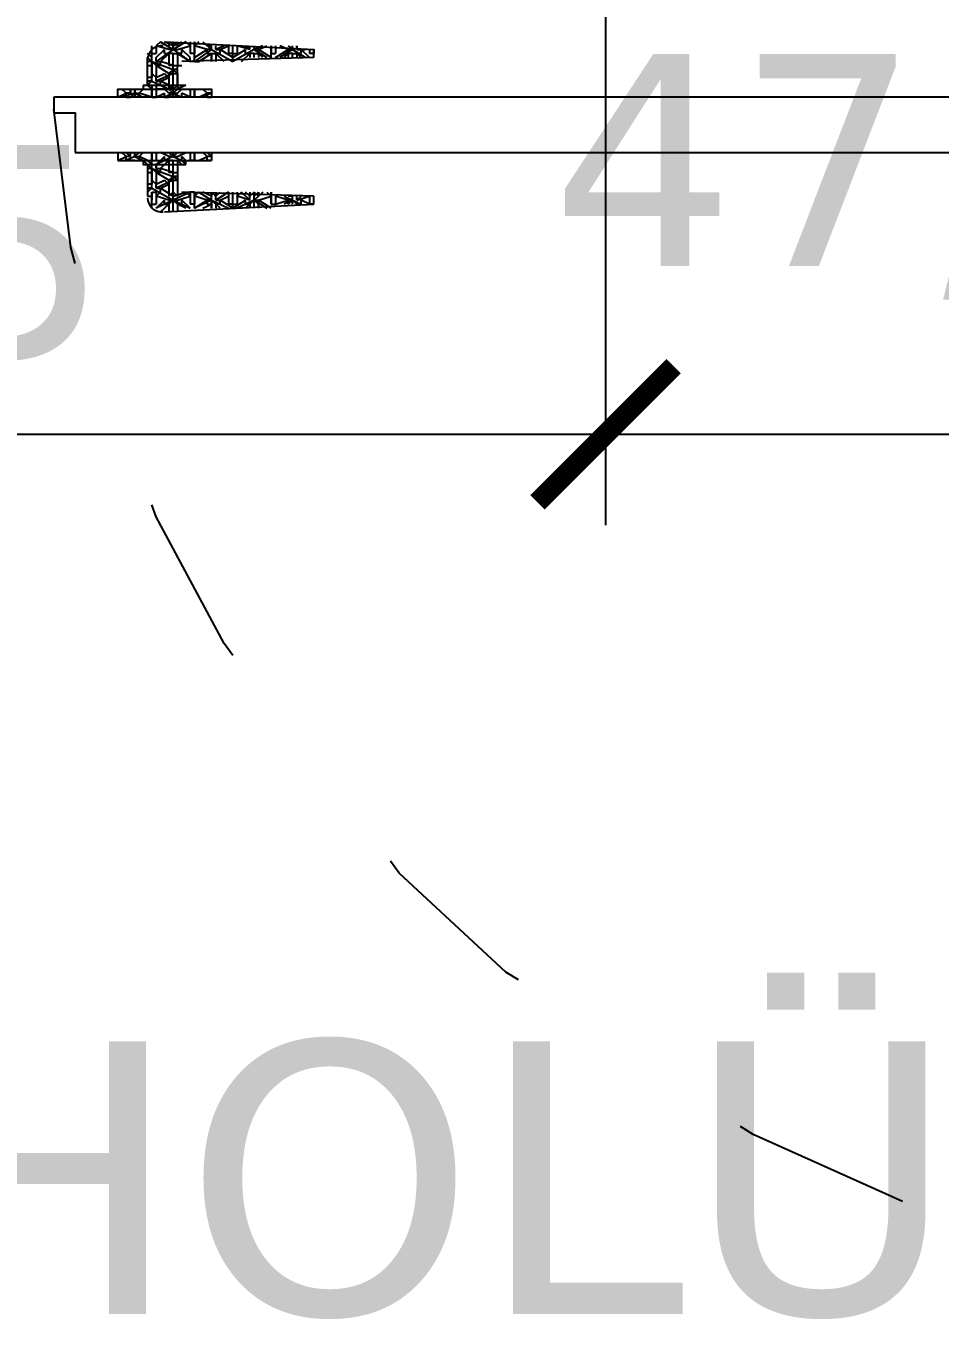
# Model space of a CAD drawing. Header units: centimetres. Extents: x -135 to 4099, y -1210 to 1044.
# Drawn here: x 2762.9 to 2823.4, y 467 to 552.5 of the extents above; entities that cross this region are included whole.
import ezdxf
from ezdxf.enums import TextEntityAlignment as Align

# ---------------------------------------------------------------- set-up
doc = ezdxf.new("R2010")
doc.units = ezdxf.units.CM
for name, color, linetype in [('IC_KAPILAR', 7, 'Continuous'), ('MONTAJ_OZEL_OLCU', 6, 'Continuous'), ('MONTAJ_STANDART', 7, 'Continuous'), ('MONTAJ_YAZI', 4, 'Continuous')]:
    doc.layers.add(name, color=color, linetype=linetype)
doc.styles.add('PORTMAN', font='DejaVuSans.ttf')
doc.dimstyles.new('PORTMAN', dxfattribs={"dimtxt": 14, "dimasz": 9, "dimexe": 6, "dimexo": 5, "dimgap": 4, "dimtad": 1, "dimtxsty": 'PORTMAN', "dimblk": 'ARCHTICK', "dimcen": 2.5, "dimazin": 3, "dimtfac": 0.5, "dimtmove": 2, "dimatfit": 3})

# ---------------------------------------------------------------- blocks, each defined once
blk = doc.blocks.new('_ARCHTICK')
at = {"color": 0, "linetype": 'BYBLOCK', "const_width": 0.15}
blk.add_lwpolyline([(-0.5, -0.5), (0.5, 0.5)], dxfattribs=at)
blk = doc.blocks.new('kaynak-dis-kapi')
at = {"color": 133, "linetype": 'Continuous', "lineweight": 25, "true_color": 0x6ec1dd}
for p, q in [((54378.488, 7078.503), (54378.488, 7162.803)), ((54374.541, 7161.393), (54374.541, 7079.913)), ((54373.977, 7158.574), (54374.259, 7158.01)), ((54373.977, 7158.574), (54373.977, 7152.371)), ((54374.541, 7158.574), (54373.977, 7158.574)), ((54374.259, 7158.01), (54374.541, 7158.292)), ((54378.488, 7158.574), (54378.77, 7158.01)), ((54378.77, 7158.01), (54379.052, 7158.292)), ((54373.977, 7158.01), (54373.977, 7158.01)), ((54373.977, 7158.01), (54374.259, 7158.01)), ((54373.977, 7157.446), (54373.977, 7157.728)), ((54373.977, 7157.728), (54373.977, 7157.728)), ((54373.977, 7157.446), (54373.977, 7157.446)), ((54374.259, 7157.446), (54373.977, 7156.882)), ((54373.977, 7157.446), (54373.977, 7157.446)), ((54373.977, 7157.446), (54373.977, 7157.446)), ((54374.541, 7158.01), (54374.259, 7157.728)), ((54374.259, 7157.728), (54374.259, 7158.01)), ((54374.259, 7157.728), (54374.541, 7157.728)), ((54374.259, 7157.446), (54374.541, 7157.446)), ((54374.259, 7157.446), (54374.259, 7157.164)), ((54374.259, 7157.446), (54374.541, 7157.446)), ((54378.488, 7158.01), (54378.488, 7157.728)), ((54378.488, 7158.01), (54378.77, 7158.01)), ((54378.77, 7157.446), (54378.488, 7157.728)), ((54378.488, 7157.728), (54378.488, 7157.728)), ((54378.77, 7157.446), (54378.488, 7156.882)), ((54378.77, 7157.446), (54378.488, 7157.446)), ((54378.488, 7157.164), (54378.488, 7157.446)), ((54378.488, 7157.446), (54378.488, 7157.446)), ((54378.77, 7157.728), (54378.77, 7158.01)), ((54379.052, 7157.728), (54378.77, 7157.728)), ((54378.77, 7157.728), (54379.052, 7157.728)), ((54378.77, 7157.446), (54378.77, 7157.164)), ((54378.77, 7157.446), (54379.052, 7157.446)), ((54371.439, 7156.6), (54371.439, 7156.319)), ((54371.439, 7156.6), (54371.439, 7156.319)), ((54373.695, 7156.6), (54371.439, 7156.6)), ((54372.003, 7156.319), (54371.721, 7156.6)), ((54372.003, 7156.319), (54372.003, 7156.6)), ((54372.285, 7156.319), (54372.285, 7156.6)), ((54373.131, 7156.6), (54373.131, 7156.319)), ((54373.131, 7156.6), (54373.131, 7156.319)), ((54373.413, 7156.319), (54373.413, 7156.6)), ((54373.413, 7156.319), (54373.413, 7156.6)), ((54373.695, 7156.882), (54373.695, 7156.882)), ((54373.695, 7156.319), (54373.977, 7156.6)), ((54373.977, 7157.164), (54373.977, 7157.164)), ((54373.977, 7157.164), (54374.259, 7157.164)), ((54373.977, 7156.6), (54374.259, 7157.164)), ((54374.259, 7157.164), (54374.541, 7156.882)), ((54378.488, 7157.164), (54378.77, 7157.164)), ((54378.488, 7156.319), (54378.77, 7157.164)), ((54378.77, 7157.164), (54379.052, 7156.882)), ((54379.334, 7156.882), (54379.052, 7156.882)), ((54379.052, 7156.882), (54379.052, 7156.319)), ((54379.334, 7156.6), (54379.052, 7156.319)), ((54379.334, 7156.882), (54379.334, 7154.063)), ((54379.616, 7156.319), (54379.334, 7156.6)), ((54379.334, 7156.6), (54381.307, 7156.6)), ((54379.616, 7156.319), (54379.616, 7156.6)), ((54379.898, 7156.319), (54379.898, 7156.6)), ((54380.743, 7156.6), (54380.743, 7156.319)), ((54380.743, 7156.6), (54380.743, 7156.319)), ((54381.025, 7156.319), (54381.025, 7156.6)), ((54381.025, 7156.319), (54381.025, 7156.6)), ((54381.307, 7156.319), (54381.589, 7156.6)), ((54370.312, 7155.755), (54370.875, 7155.191)), ((54370.594, 7156.319), (54371.721, 7156.319)), ((54370.594, 7156.037), (54370.594, 7156.037)), ((54370.594, 7156.037), (54371.157, 7155.473)), ((54370.875, 7156.319), (54370.875, 7156.319)), ((54370.875, 7156.319), (54370.875, 7156.037)), ((54371.721, 7156.037), (54370.875, 7156.037)), ((54371.721, 7156.319), (54371.157, 7156.319)), ((54371.157, 7155.191), (54371.439, 7156.037)), ((54371.721, 7155.755), (54371.439, 7156.037)), ((54371.439, 7154.909), (54372.003, 7155.755)), ((54371.721, 7156.319), (54371.721, 7156.319)), ((54371.721, 7156.319), (54371.721, 7156.037)), ((54371.721, 7155.755), (54372.003, 7155.755)), ((54372.003, 7156.319), (54372.285, 7156.319)), ((54372.567, 7154.909), (54372.003, 7156.037)), ((54372.003, 7156.037), (54372.003, 7155.755)), ((54372.003, 7156.037), (54372.285, 7156.037)), ((54372.003, 7155.755), (54372.285, 7155.191)), ((54372.567, 7156.319), (54372.285, 7156.319)), ((54372.567, 7156.319), (54372.285, 7156.037)), ((54373.131, 7156.319), (54372.285, 7156.319)), ((54373.131, 7156.037), (54372.285, 7156.037)), ((54372.285, 7156.037), (54372.567, 7155.473)), ((54372.567, 7155.191), (54373.131, 7156.037)), ((54373.413, 7156.319), (54373.131, 7156.319)), ((54373.413, 7156.319), (54373.131, 7156.037)), ((54373.131, 7155.755), (54373.131, 7156.037)), ((54373.131, 7155.755), (54373.413, 7155.755)), ((54373.131, 7154.909), (54373.413, 7155.755)), ((54373.413, 7156.319), (54373.695, 7156.319)), ((54373.695, 7156.037), (54373.413, 7156.037)), ((54373.413, 7156.037), (54373.413, 7155.755)), ((54373.413, 7156.037), (54373.695, 7156.037)), ((54373.413, 7155.755), (54373.695, 7155.473)), ((54373.695, 7156.319), (54373.977, 7156.319)), ((54373.695, 7156.319), (54373.695, 7156.319)), ((54373.977, 7155.473), (54373.695, 7156.037)), ((54373.695, 7156.037), (54373.695, 7156.037)), ((54373.977, 7156.319), (54374.541, 7156.319)), ((54373.977, 7156.319), (54373.977, 7156.319)), ((54373.977, 7156.319), (54373.977, 7156.037)), ((54373.977, 7156.319), (54373.977, 7156.319)), ((54374.541, 7156.319), (54373.977, 7156.319)), ((54373.977, 7156.037), (54373.977, 7156.037)), ((54373.977, 7156.037), (54373.977, 7156.037)), ((54374.541, 7156.037), (54373.977, 7156.037)), ((54374.259, 7155.191), (54374.541, 7155.755)), ((54378.488, 7156.319), (54379.052, 7156.319)), ((54378.488, 7156.319), (54378.488, 7156.319)), ((54378.488, 7156.319), (54378.488, 7156.037)), ((54379.052, 7156.319), (54378.488, 7156.319)), ((54379.052, 7156.037), (54378.488, 7156.037)), ((54378.488, 7156.037), (54378.77, 7155.473)), ((54379.052, 7156.319), (54379.334, 7156.319)), ((54379.334, 7156.319), (54379.052, 7156.319)), ((54379.334, 7156.037), (54379.052, 7156.037)), ((54379.334, 7156.319), (54379.334, 7156.319)), ((54379.334, 7156.319), (54379.334, 7156.319)), ((54379.334, 7156.319), (54379.334, 7156.037)), ((54379.334, 7156.319), (54379.334, 7156.319)), ((54379.334, 7156.037), (54379.334, 7156.037)), ((54379.334, 7155.755), (54379.616, 7155.755)), ((54379.334, 7155.191), (54379.616, 7155.755)), ((54379.616, 7156.319), (54379.898, 7156.319)), ((54380.179, 7154.909), (54379.616, 7156.037)), ((54379.616, 7156.037), (54379.616, 7155.755)), ((54379.616, 7156.037), (54379.898, 7156.037)), ((54379.616, 7155.755), (54379.898, 7155.191)), ((54380.179, 7156.319), (54379.898, 7156.319)), ((54380.179, 7156.319), (54379.898, 7156.037)), ((54380.743, 7156.319), (54379.898, 7156.319)), ((54380.743, 7156.037), (54379.898, 7156.037)), ((54379.898, 7156.037), (54380.179, 7155.473)), ((54380.179, 7155.191), (54380.743, 7156.037)), ((54381.025, 7156.319), (54380.743, 7156.319)), ((54381.025, 7156.319), (54380.743, 7156.037)), ((54380.743, 7155.755), (54380.743, 7156.037)), ((54380.743, 7155.755), (54381.025, 7155.755)), ((54380.743, 7154.909), (54381.025, 7155.755)), ((54381.025, 7156.319), (54381.307, 7156.319)), ((54381.025, 7156.037), (54381.025, 7155.755)), ((54381.025, 7156.037), (54381.307, 7156.037)), ((54381.025, 7155.755), (54381.589, 7155.191)), ((54381.307, 7156.037), (54381.871, 7155.473)), ((54381.589, 7156.319), (54381.589, 7156.319)), ((54381.589, 7156.319), (54381.589, 7156.037)), ((54381.589, 7156.319), (54381.589, 7156.319)), ((54382.153, 7156.037), (54381.589, 7156.037)), ((54381.871, 7155.191), (54382.153, 7156.037)), ((54382.435, 7155.755), (54382.153, 7156.037)), ((54382.435, 7155.755), (54382.435, 7155.755)), ((54370.312, 7155.473), (54370.875, 7145.605)), ((54370.875, 7155.191), (54370.312, 7155.191)), ((54370.875, 7155.473), (54370.875, 7155.191)), ((54370.875, 7155.473), (54371.157, 7155.473)), ((54371.157, 7154.909), (54370.875, 7155.191)), ((54371.157, 7154.909), (54370.875, 7154.627)), ((54371.157, 7154.909), (54371.157, 7155.191)), ((54371.157, 7154.909), (54371.439, 7154.909)), ((54371.157, 7154.909), (54371.157, 7154.627)), ((54371.157, 7154.909), (54371.439, 7154.909)), ((54371.721, 7154.909), (54371.439, 7155.191)), ((54372.567, 7155.191), (54371.439, 7155.191)), ((54371.721, 7154.909), (54371.439, 7154.627)), ((54371.439, 7154.909), (54371.721, 7154.063)), ((54372.567, 7155.473), (54372.285, 7155.191)), ((54372.567, 7155.473), (54372.567, 7155.473)), ((54372.567, 7154.909), (54372.567, 7155.191)), ((54372.849, 7154.909), (54372.567, 7155.191)), ((54372.567, 7154.909), (54372.567, 7154.627)), ((54372.567, 7154.909), (54372.567, 7154.627)), ((54372.849, 7154.909), (54372.567, 7154.627)), ((54372.849, 7154.627), (54372.849, 7154.909)), ((54372.849, 7154.909), (54373.131, 7154.909)), ((54372.849, 7154.909), (54373.131, 7154.909)), ((54373.131, 7154.909), (54373.131, 7155.191)), ((54373.695, 7155.191), (54373.131, 7155.191)), ((54373.131, 7154.909), (54373.131, 7154.627)), ((54373.131, 7154.909), (54373.131, 7154.627)), ((54373.695, 7155.473), (54373.977, 7155.191)), ((54373.977, 7155.191), (54373.695, 7155.191)), ((54373.695, 7154.909), (54373.977, 7154.909)), ((54373.977, 7155.473), (54373.977, 7155.191)), ((54373.977, 7155.473), (54374.259, 7155.473)), ((54373.977, 7154.909), (54373.977, 7155.191)), ((54373.977, 7155.191), (54373.977, 7155.191)), ((54373.977, 7155.191), (54373.977, 7155.191)), ((54373.977, 7154.909), (54373.977, 7154.909)), ((54373.977, 7154.909), (54373.977, 7154.627)), ((54374.259, 7154.909), (54374.259, 7155.191)), ((54374.259, 7154.909), (54374.541, 7154.909)), ((54374.259, 7154.909), (54374.541, 7154.909)), ((54374.259, 7154.909), (54374.259, 7154.627)), ((54374.259, 7154.909), (54374.541, 7154.909)), ((54378.488, 7155.473), (54378.488, 7155.191)), ((54378.488, 7155.473), (54378.77, 7155.473)), ((54378.77, 7154.909), (54378.488, 7155.191)), ((54378.488, 7155.191), (54378.488, 7155.191)), ((54378.77, 7154.909), (54378.488, 7154.627)), ((54378.77, 7154.909), (54378.77, 7155.191)), ((54378.77, 7154.909), (54379.052, 7154.909)), ((54378.77, 7154.909), (54378.77, 7154.627)), ((54378.77, 7154.909), (54379.052, 7154.909)), ((54379.334, 7154.909), (54379.052, 7155.191)), ((54379.334, 7155.191), (54379.052, 7155.191)), ((54379.052, 7154.909), (54379.334, 7155.191)), ((54379.052, 7154.909), (54379.334, 7154.909)), ((54379.052, 7154.909), (54379.052, 7154.909)), ((54379.052, 7154.909), (54379.052, 7154.909)), ((54379.052, 7154.909), (54379.334, 7154.627)), ((54380.179, 7155.191), (54379.334, 7155.191)), ((54379.334, 7154.909), (54379.334, 7154.627)), ((54380.179, 7155.473), (54379.898, 7155.191)), ((54380.179, 7155.473), (54380.179, 7155.473)), ((54380.179, 7154.909), (54380.179, 7155.191)), ((54380.461, 7154.909), (54380.179, 7155.191)), ((54380.179, 7154.909), (54380.179, 7154.627)), ((54380.179, 7154.909), (54380.179, 7154.627)), ((54380.461, 7154.909), (54380.179, 7154.627)), ((54380.461, 7154.627), (54380.461, 7154.909)), ((54380.461, 7154.909), (54380.743, 7154.909)), ((54380.461, 7154.909), (54380.743, 7154.909)), ((54380.743, 7154.909), (54380.743, 7155.191)), ((54381.589, 7155.191), (54380.743, 7155.191)), ((54380.743, 7154.909), (54380.743, 7154.627)), ((54380.743, 7154.909), (54380.743, 7154.345)), ((54381.589, 7155.473), (54381.589, 7155.191)), ((54381.589, 7155.473), (54381.871, 7155.473)), ((54381.589, 7154.909), (54381.589, 7155.191)), ((54381.589, 7154.909), (54381.589, 7154.627)), ((54381.871, 7154.909), (54381.871, 7155.191)), ((54381.871, 7154.909), (54382.435, 7154.909)), ((54381.871, 7154.909), (54382.153, 7154.909)), ((54381.871, 7154.909), (54381.871, 7154.627)), ((54381.871, 7154.909), (54382.153, 7154.909)), ((54382.153, 7154.909), (54382.435, 7155.473)), ((54382.435, 7154.909), (54382.153, 7155.191)), ((54382.435, 7155.191), (54382.153, 7155.191)), ((54382.435, 7154.909), (54382.153, 7154.627)), ((54382.153, 7154.909), (54382.435, 7154.345)), ((54370.875, 7154.627), (54370.312, 7154.627)), ((54370.594, 7154.063), (54370.875, 7154.627)), ((54370.594, 7153.781), (54371.157, 7154.345)), ((54370.875, 7154.345), (54370.875, 7154.627)), ((54370.875, 7154.345), (54371.157, 7154.345)), ((54371.157, 7154.627), (54371.439, 7153.781)), ((54372.567, 7154.627), (54371.439, 7154.627)), ((54371.439, 7145.605), (54371.721, 7154.345)), ((54371.721, 7154.063), (54371.439, 7153.781)), ((54371.721, 7154.063), (54371.721, 7154.063)), ((54373.695, 7154.627), (54372.003, 7154.627)), ((54372.003, 7154.345), (54372.003, 7154.345)), ((54372.567, 7154.627), (54372.285, 7154.627)), ((54372.285, 7154.627), (54372.285, 7154.627)), ((54372.567, 7154.627), (54372.567, 7154.627)), ((54373.695, 7154.627), (54373.131, 7154.627)), ((54373.977, 7154.627), (54373.695, 7154.627)), ((54373.695, 7154.345), (54373.977, 7154.627)), ((54373.977, 7154.345), (54373.695, 7154.063)), ((54373.695, 7154.063), (54373.977, 7154.063)), ((54373.695, 7154.063), (54373.695, 7154.063)), ((54373.977, 7154.345), (54373.977, 7154.627)), ((54373.977, 7154.627), (54373.977, 7154.627)), ((54373.977, 7154.627), (54373.977, 7154.627)), ((54373.977, 7154.345), (54374.259, 7154.345)), ((54373.977, 7154.063), (54374.259, 7154.345)), ((54374.259, 7154.627), (54374.541, 7154.063)), ((54378.488, 7154.345), (54378.488, 7154.627)), ((54378.488, 7154.627), (54378.488, 7154.627)), ((54378.488, 7154.345), (54378.77, 7154.345)), ((54378.488, 7153.781), (54378.77, 7154.345)), ((54378.77, 7154.627), (54379.052, 7154.345)), ((54379.334, 7154.627), (54379.052, 7154.627)), ((54379.334, 7154.627), (54379.052, 7154.627)), ((54379.052, 7154.345), (54379.052, 7154.063)), ((54380.179, 7154.627), (54379.334, 7154.627)), ((54379.334, 7154.627), (54380.743, 7154.627)), ((54380.179, 7154.627), (54379.898, 7154.627)), ((54379.898, 7154.627), (54379.898, 7154.627)), ((54380.179, 7154.627), (54380.179, 7154.627)), ((54381.589, 7154.627), (54380.743, 7154.627)), ((54380.743, 7154.345), (54380.743, 7154.345)), ((54381.025, 7153.781), (54381.589, 7154.627)), ((54381.307, 7145.605), (54381.025, 7154.345)), ((54381.025, 7154.063), (54381.025, 7154.063)), ((54381.025, 7154.063), (54381.025, 7154.063)), ((54381.307, 7153.781), (54381.871, 7154.345)), ((54381.589, 7154.345), (54381.589, 7154.627)), ((54381.589, 7154.345), (54381.871, 7154.345)), ((54381.871, 7154.627), (54382.153, 7153.781)), ((54382.435, 7154.627), (54382.153, 7154.627)), ((54382.435, 7154.063), (54382.153, 7153.781)), ((54382.435, 7154.063), (54382.435, 7154.063)), ((54370.594, 7153.781), (54370.594, 7153.781)), ((54371.157, 7152.371), (54370.594, 7153.499)), ((54370.594, 7153.499), (54371.721, 7153.499)), ((54370.594, 7153.499), (54370.594, 7153.499)), ((54370.594, 7153.499), (54371.157, 7152.653)), ((54370.875, 7153.499), (54370.875, 7153.781)), ((54371.721, 7153.781), (54370.875, 7153.781)), ((54370.875, 7153.499), (54370.875, 7153.499)), ((54371.721, 7153.499), (54370.875, 7153.499)), ((54371.157, 7152.653), (54371.439, 7153.499)), ((54371.721, 7153.217), (54371.439, 7153.499)), ((54371.721, 7153.499), (54371.721, 7153.781)), ((54371.721, 7153.499), (54371.721, 7153.499)), ((54371.721, 7153.217), (54371.721, 7153.217)), ((54373.977, 7153.499), (54373.977, 7153.781)), ((54374.541, 7153.781), (54373.977, 7153.781)), ((54373.977, 7153.499), (54374.541, 7153.499)), ((54373.977, 7153.499), (54373.977, 7153.499)), ((54374.541, 7153.499), (54373.977, 7153.499)), ((54373.977, 7153.217), (54374.259, 7152.653)), ((54378.488, 7153.499), (54378.488, 7153.781)), ((54379.052, 7153.781), (54378.488, 7153.781)), ((54378.488, 7153.499), (54379.052, 7153.499)), ((54378.488, 7153.499), (54378.488, 7153.499)), ((54379.052, 7153.499), (54378.488, 7153.499)), ((54378.488, 7153.217), (54378.77, 7152.653)), ((54381.025, 7153.781), (54381.025, 7153.781)), ((54381.025, 7153.781), (54381.307, 7153.781)), ((54381.025, 7153.499), (54382.435, 7153.499)), ((54381.025, 7153.499), (54381.025, 7153.499)), ((54381.025, 7153.499), (54381.025, 7153.217)), ((54381.025, 7153.499), (54381.307, 7153.499)), ((54381.025, 7153.217), (54381.025, 7153.217)), ((54381.025, 7153.217), (54381.025, 7153.217)), ((54381.025, 7153.217), (54381.589, 7152.371)), ((54381.307, 7153.499), (54381.871, 7152.653)), ((54381.589, 7153.499), (54381.589, 7153.781)), ((54382.435, 7153.781), (54381.589, 7153.781)), ((54381.589, 7153.499), (54381.589, 7153.499)), ((54382.435, 7153.499), (54381.589, 7153.499)), ((54381.871, 7152.653), (54382.153, 7153.499)), ((54382.435, 7153.217), (54382.153, 7153.499)), ((54370.594, 7152.935), (54370.875, 7152.371)), ((54370.875, 7152.371), (54370.594, 7152.371)), ((54370.875, 7152.653), (54370.875, 7152.371)), ((54370.875, 7152.653), (54371.157, 7152.653)), ((54371.157, 7152.371), (54370.875, 7152.371)), ((54371.157, 7152.371), (54370.875, 7152.089)), ((54371.157, 7152.371), (54371.157, 7152.653)), ((54371.157, 7152.371), (54371.439, 7152.371)), ((54371.439, 7152.371), (54371.721, 7152.935)), ((54371.721, 7152.371), (54371.439, 7152.371)), ((54371.721, 7152.371), (54371.439, 7152.089)), ((54371.721, 7152.371), (54371.439, 7152.371)), ((54373.977, 7152.371), (54373.977, 7152.653)), ((54373.977, 7152.653), (54373.977, 7152.653)), ((54373.977, 7152.653), (54374.259, 7152.653)), ((54374.541, 7152.371), (54373.977, 7152.371)), ((54374.259, 7152.653), (54374.541, 7152.935)), ((54374.541, 7152.653), (54374.259, 7152.371)), ((54374.259, 7152.371), (54374.259, 7152.653)), ((54378.77, 7152.371), (54378.488, 7152.935)), ((54378.488, 7152.653), (54378.488, 7152.371)), ((54378.488, 7152.653), (54378.77, 7152.653)), ((54378.77, 7152.653), (54379.052, 7152.935)), ((54378.77, 7152.371), (54378.77, 7152.653)), ((54381.025, 7152.371), (54381.589, 7152.371)), ((54381.589, 7152.371), (54381.025, 7152.371)), ((54381.589, 7152.653), (54381.589, 7152.371)), ((54381.589, 7152.653), (54381.871, 7152.653)), ((54381.589, 7152.371), (54381.589, 7152.371)), ((54381.589, 7152.371), (54381.589, 7152.089)), ((54381.871, 7152.371), (54381.871, 7152.653)), ((54381.871, 7152.371), (54382.153, 7152.371)), ((54381.871, 7152.371), (54382.153, 7152.371)), ((54382.153, 7152.371), (54382.153, 7152.653)), ((54382.153, 7152.371), (54382.153, 7152.371)), ((54382.153, 7152.371), (54382.153, 7152.371)), ((54370.875, 7152.089), (54370.594, 7152.089)), ((54370.594, 7151.807), (54370.875, 7152.089)), ((54370.594, 7150.962), (54371.157, 7151.807)), ((54370.875, 7151.807), (54370.875, 7152.089)), ((54370.875, 7151.807), (54371.157, 7151.807)), ((54371.721, 7151.244), (54371.157, 7152.089)), ((54371.157, 7152.089), (54371.157, 7151.807)), ((54371.157, 7152.089), (54371.439, 7152.089)), ((54371.157, 7151.807), (54371.439, 7151.244)), ((54371.721, 7152.089), (54371.439, 7152.089)), ((54371.439, 7152.089), (54371.721, 7151.807)), ((54381.589, 7152.089), (54381.025, 7152.089)), ((54381.025, 7151.526), (54381.589, 7152.089)), ((54381.307, 7150.962), (54381.871, 7151.807)), ((54381.589, 7151.807), (54381.589, 7152.089)), ((54381.589, 7151.807), (54381.871, 7151.807)), ((54382.153, 7151.526), (54381.871, 7152.089)), ((54381.871, 7152.089), (54381.871, 7151.807)), ((54381.871, 7152.089), (54382.153, 7152.089)), ((54381.871, 7151.807), (54382.153, 7151.244)), ((54382.153, 7152.089), (54382.153, 7152.089)), ((54382.153, 7152.089), (54382.153, 7152.089)), ((54382.153, 7152.089), (54382.153, 7152.089)), ((54370.594, 7150.962), (54371.721, 7150.962)), ((54370.594, 7150.962), (54370.594, 7150.962)), ((54370.594, 7150.962), (54370.594, 7150.962)), ((54370.594, 7150.962), (54371.157, 7150.116)), ((54370.875, 7150.962), (54370.875, 7151.244)), ((54371.721, 7151.244), (54370.875, 7151.244)), ((54370.875, 7150.962), (54370.875, 7150.68)), ((54371.721, 7150.68), (54370.875, 7150.68)), ((54371.157, 7149.834), (54371.439, 7150.68)), ((54371.721, 7151.244), (54371.439, 7151.244)), ((54371.721, 7150.398), (54371.439, 7150.68)), ((54371.721, 7151.244), (54371.721, 7151.244)), ((54371.721, 7151.244), (54371.721, 7151.244)), ((54371.721, 7150.68), (54371.721, 7150.68)), ((54381.025, 7150.962), (54382.153, 7150.962)), ((54381.025, 7150.962), (54381.025, 7150.962)), ((54381.025, 7150.962), (54381.307, 7150.962)), ((54381.025, 7150.962), (54381.025, 7150.962)), ((54381.025, 7150.962), (54381.307, 7150.962)), ((54381.307, 7150.962), (54381.871, 7150.116)), ((54381.589, 7150.962), (54381.589, 7151.244)), ((54382.153, 7151.244), (54381.589, 7151.244)), ((54381.589, 7150.962), (54381.589, 7150.68)), ((54382.153, 7150.68), (54381.589, 7150.68)), ((54381.871, 7149.834), (54382.153, 7150.68)), ((54370.594, 7150.116), (54370.875, 7149.834)), ((54370.875, 7149.834), (54370.594, 7149.834)), ((54370.875, 7150.116), (54370.875, 7149.834)), ((54370.875, 7150.116), (54371.157, 7150.116)), ((54371.157, 7149.552), (54370.875, 7149.834)), ((54371.721, 7150.398), (54371.157, 7149.834)), ((54371.157, 7149.834), (54371.157, 7149.834)), ((54371.157, 7149.834), (54371.439, 7149.834)), ((54371.439, 7149.834), (54371.721, 7150.116)), ((54371.721, 7149.552), (54371.439, 7149.834)), ((54371.721, 7149.834), (54371.439, 7149.834)), ((54381.025, 7150.398), (54381.589, 7149.834)), ((54381.589, 7149.834), (54381.307, 7149.834)), ((54381.589, 7150.116), (54381.589, 7149.834)), ((54381.589, 7150.116), (54381.871, 7150.116)), ((54381.589, 7149.552), (54381.589, 7149.834)), ((54382.153, 7150.116), (54381.871, 7149.834)), ((54381.871, 7149.834), (54381.871, 7149.834)), ((54381.871, 7149.834), (54382.153, 7149.834)), ((54371.157, 7149.552), (54370.594, 7148.706)), ((54370.875, 7149.27), (54370.594, 7149.27)), ((54370.594, 7149.27), (54370.875, 7149.27)), ((54370.594, 7148.424), (54371.157, 7149.27)), ((54371.157, 7149.552), (54370.875, 7149.27)), ((54370.875, 7149.27), (54370.875, 7149.27)), ((54370.875, 7149.27), (54371.157, 7149.27)), ((54371.157, 7149.552), (54371.157, 7149.27)), ((54371.157, 7149.552), (54371.439, 7149.552)), ((54371.157, 7149.27), (54371.439, 7148.424)), ((54371.721, 7149.552), (54371.439, 7149.27)), ((54371.439, 7149.552), (54371.721, 7149.27)), ((54371.721, 7149.27), (54371.439, 7149.27)), ((54381.307, 7149.552), (54381.589, 7149.552)), ((54381.871, 7149.552), (54381.307, 7148.706)), ((54381.589, 7149.27), (54381.307, 7149.27)), ((54381.307, 7148.988), (54381.589, 7149.27)), ((54381.307, 7148.424), (54381.871, 7149.27)), ((54381.589, 7149.552), (54381.589, 7149.27)), ((54381.589, 7149.27), (54381.589, 7149.27)), ((54381.589, 7149.27), (54381.871, 7149.27)), ((54381.871, 7149.552), (54382.153, 7149.552)), ((54381.871, 7149.552), (54381.871, 7149.27)), ((54381.871, 7149.552), (54382.153, 7149.552)), ((54381.871, 7149.27), (54382.153, 7148.706)), ((54370.875, 7148.424), (54371.721, 7148.424)), ((54370.875, 7148.424), (54370.875, 7148.424)), ((54370.875, 7148.424), (54370.875, 7148.142)), ((54371.721, 7148.424), (54370.875, 7148.424)), ((54371.439, 7148.142), (54370.875, 7148.142)), ((54370.875, 7148.142), (54371.157, 7147.296)), ((54371.157, 7147.296), (54371.439, 7148.142)), ((54371.721, 7148.706), (54371.439, 7148.424)), ((54371.439, 7148.142), (54371.439, 7148.142)), ((54381.307, 7148.424), (54382.153, 7148.424)), ((54381.307, 7148.424), (54381.307, 7148.424)), ((54381.307, 7148.142), (54381.307, 7148.142)), ((54381.307, 7148.142), (54381.871, 7147.296)), ((54381.589, 7148.424), (54381.589, 7148.424)), ((54381.589, 7148.424), (54381.589, 7148.142)), ((54382.153, 7148.424), (54381.589, 7148.424)), ((54382.153, 7148.142), (54381.589, 7148.142)), ((54371.157, 7147.014), (54370.875, 7147.578)), ((54371.157, 7147.014), (54370.875, 7147.296)), ((54370.875, 7147.296), (54370.875, 7147.296)), ((54370.875, 7147.296), (54371.157, 7147.296)), ((54370.875, 7147.296), (54370.875, 7147.296)), ((54370.875, 7147.296), (54370.875, 7147.296)), ((54371.157, 7147.014), (54371.157, 7147.296)), ((54371.439, 7147.014), (54371.439, 7147.296)), ((54381.871, 7147.014), (54381.307, 7147.86)), ((54381.307, 7147.578), (54381.589, 7147.296)), ((54381.589, 7147.296), (54381.307, 7147.296)), ((54381.589, 7147.014), (54381.589, 7147.296)), ((54381.589, 7147.296), (54381.589, 7147.296)), ((54381.589, 7147.296), (54381.871, 7147.296)), ((54381.871, 7147.296), (54382.153, 7147.86)), ((54381.871, 7147.014), (54381.871, 7147.296)), ((54371.157, 7147.014), (54370.875, 7146.733)), ((54370.875, 7146.733), (54370.875, 7146.733)), ((54370.875, 7145.887), (54371.157, 7146.451)), ((54371.157, 7147.014), (54371.439, 7147.014)), ((54371.439, 7146.451), (54371.157, 7146.733)), ((54371.157, 7146.733), (54371.157, 7146.733)), ((54371.157, 7146.733), (54371.439, 7146.733)), ((54371.157, 7146.733), (54371.439, 7145.887)), ((54371.439, 7146.733), (54371.439, 7146.733)), ((54381.307, 7147.014), (54381.589, 7147.014)), ((54381.589, 7146.733), (54381.307, 7146.733)), ((54381.307, 7146.451), (54381.589, 7146.733)), ((54381.307, 7145.887), (54381.871, 7146.451)), ((54381.589, 7147.014), (54381.589, 7146.733)), ((54381.589, 7146.451), (54381.589, 7146.733)), ((54381.589, 7146.451), (54381.871, 7146.451)), ((54381.871, 7147.014), (54382.153, 7147.014)), ((54381.871, 7147.014), (54382.153, 7147.014)), ((54382.153, 7146.733), (54381.871, 7146.733)), ((54381.871, 7146.733), (54381.871, 7146.733)), ((54381.871, 7146.733), (54382.153, 7146.733)), ((54381.871, 7146.733), (54381.871, 7146.169)), ((54370.875, 7145.605), (54370.875, 7145.887)), ((54371.439, 7145.887), (54370.875, 7145.887)), ((54370.875, 7145.605), (54371.439, 7145.605)), ((54370.875, 7145.605), (54370.875, 7145.605)), ((54371.157, 7145.605), (54371.157, 7145.605)), ((54371.157, 7145.605), (54371.157, 7145.605)), ((54371.157, 7145.605), (54371.157, 7145.605)), ((54381.307, 7145.887), (54381.307, 7145.887)), ((54381.307, 7145.605), (54381.871, 7145.605)), ((54381.589, 7145.605), (54381.589, 7145.887)), ((54381.871, 7145.887), (54381.589, 7145.887)), ((54381.589, 7145.605), (54381.589, 7145.605)), ((54381.589, 7145.605), (54381.589, 7145.605)), ((54381.871, 7145.605), (54381.871, 7145.605))]:
    blk.add_line(p, q, dxfattribs=at)
at = {"color": 7, "linetype": 'Continuous', "lineweight": 25}
for points in [[(54366.646, 7161.393), (54367.774, 7161.675), (54377.642, 7162.803)], [(54338.734, 7150.962), (54339.58, 7151.526), (54348.602, 7156.037), (54349.448, 7156.319)], [(54315.615, 7132.072), (54316.179, 7132.917), (54323.228, 7139.966), (54324.073, 7140.53)], [(54299.827, 7106.697), (54300.39, 7107.825), (54304.62, 7116.565), (54305.183, 7117.411)]]:
    blk.add_lwpolyline(points, dxfattribs=at)
at = {"color": 133, "linetype": 'Continuous', "lineweight": 25, "true_color": 0x6ec1dd}
for points in [[(54378.488, 7162.803), (54377.36, 7162.803), (54377.36, 7161.393), (54374.541, 7161.393)], [(54378.488, 7158.574), (54379.052, 7158.574), (54379.052, 7152.371), (54378.488, 7152.371)], [(54379.052, 7157.446), (54378.77, 7157.446), (54378.488, 7158.292)], [(54374.541, 7157.164), (54374.259, 7157.446), (54373.977, 7158.01)], [(54378.488, 7157.446), (54378.77, 7157.446), (54379.052, 7157.446)], [(54372.003, 7156.6), (54372.003, 7156.319), (54371.157, 7154.909), (54370.594, 7153.781)], [(54373.977, 7156.882), (54373.695, 7156.6), (54373.413, 7156.319), (54372.849, 7154.909)], [(54373.977, 7156.882), (54373.695, 7156.882), (54373.695, 7154.063)], [(54379.616, 7156.6), (54379.616, 7156.319), (54379.334, 7155.755)], [(54381.307, 7156.6), (54381.025, 7156.319), (54380.461, 7154.909)], [(54371.721, 7153.781), (54371.157, 7154.909), (54370.594, 7156.037)], [(54372.003, 7156.319), (54373.413, 7156.319), (54373.695, 7156.319)], [(54374.259, 7155.473), (54373.977, 7155.755), (54373.695, 7156.037)], [(54379.334, 7155.755), (54379.052, 7155.191), (54378.77, 7154.909), (54378.488, 7154.345)], [(54378.77, 7155.191), (54379.052, 7155.473), (54379.052, 7156.037)], [(54379.334, 7155.755), (54379.334, 7156.037), (54379.052, 7156.037)], [(54379.616, 7156.319), (54381.025, 7156.319), (54382.153, 7156.319)], [(54382.435, 7154.063), (54381.871, 7154.909), (54381.025, 7156.037)], [(54382.435, 7155.755), (54381.871, 7154.909), (54381.025, 7153.781)], [(54370.312, 7154.909), (54371.157, 7154.909), (54372.567, 7154.909), (54373.695, 7154.909)], [(54374.541, 7154.627), (54374.259, 7154.909), (54373.977, 7155.473)], [(54374.541, 7155.191), (54374.259, 7154.909), (54373.977, 7154.345)], [(54379.334, 7154.063), (54379.052, 7154.627), (54378.77, 7154.909), (54378.488, 7155.473)], [(54378.488, 7154.909), (54378.77, 7154.909), (54379.052, 7154.909)], [(54379.334, 7154.909), (54380.179, 7154.909), (54381.589, 7154.909)], [(54382.435, 7155.473), (54381.871, 7145.605), (54381.589, 7145.605)], [(54371.721, 7153.217), (54371.157, 7152.371), (54370.594, 7151.244)], [(54381.871, 7152.371), (54381.025, 7153.499), (54381.025, 7153.781)], [(54370.594, 7152.371), (54371.157, 7152.371), (54371.721, 7152.371)], [(54382.435, 7152.935), (54381.871, 7152.371), (54381.025, 7150.962)], [(54371.721, 7148.988), (54371.157, 7149.552), (54370.594, 7150.68)], [(54382.153, 7148.988), (54381.871, 7149.552), (54381.025, 7150.962)], [(54370.594, 7149.552), (54371.157, 7149.552), (54371.721, 7149.552)], [(54371.439, 7147.578), (54371.157, 7147.014), (54370.875, 7146.451)], [(54382.153, 7147.296), (54381.871, 7147.014), (54381.307, 7146.169)], [(54370.875, 7147.014), (54371.157, 7147.014), (54371.439, 7147.014)], [(54370.875, 7146.733), (54370.875, 7146.451), (54371.157, 7146.451)]]:
    blk.add_lwpolyline(points, dxfattribs=at)
for points in [[(54379.052, 7156.882), (54379.052, 7156.882)], [(54379.052, 7154.063), (54379.052, 7154.063)]]:
    blk.add_lwpolyline(points, close=True, dxfattribs=at)
for points in [[(54371.298, 7156.6), (54371.029, 7156.6), (54370.771, 7156.49), (54370.585, 7156.295)], [(54381.88, 7156.295), (54381.694, 7156.49), (54381.436, 7156.6), (54381.166, 7156.6)], [(54370.585, 7156.295), (54370.399, 7156.101), (54370.3, 7155.838), (54370.313, 7155.569)], [(54382.152, 7155.569), (54382.164, 7155.838), (54382.066, 7156.101), (54381.88, 7156.295)]]:
    blk.add_open_spline(points, degree=3, dxfattribs=at)
blk = doc.blocks.new('BOM_K03_DIS_KAPI_ACIKLIK900')
at = {"layer": 'IC_KAPILAR', "xscale": 0.9278350515463918}
blk.add_blockref('kaynak-dis-kapi', (0, 0), dxfattribs=at)
blk = doc.blocks.new('BOM_D10_1255p0_DIS_K02')
at = {"layer": 'IC_KAPILAR'}
blk.add_blockref('BOM_K03_DIS_KAPI_ACIKLIK900', (-50351.493, -7068.569), dxfattribs=at)
blk = doc.blocks.new('MNT_BOM_D10_1255p0_DIS_K02')
blk.add_blockref('BOM_D10_1255p0_DIS_K02', (0, 0))

msp = doc.modelspace()

# ---------------------------------------------------------------- block references
at = {"layer": 'MONTAJ_STANDART', "rotation": 90}
msp.add_blockref('MNT_BOM_D10_1255p0_DIS_K02', (2859, 445), dxfattribs=at)

# ---------------------------------------------------------------- texts
at = {"layer": 'MONTAJ_YAZI', "style": 'PORTMAN'}
msp.add_text('WC HOLÜ', height=18, dxfattribs=at).set_placement((2764.875, 476.375), align=Align.MIDDLE_CENTER)

# ---------------------------------------------------------------- dimensions: what is measured, and where the dimension line sits
at = {"layer": 'MONTAJ_OZEL_OLCU'}
for base, p1, p2 in [((2680.75, 525.5), (2680.75, 575.5), (2801.25, 575.5)), ((2801.25, 525.5), (2801.25, 575.5), (2849, 575.5))]:
    msp.add_linear_dim(base=base, p1=p1, p2=p2, dimstyle='PORTMAN', override={"dimtxt": 14, "dimasz": 9, "dimexe": 6, "dimexo": 5, "dimdec": 2, "dimzin": 8, "dimdsep": 44}, dxfattribs=at).render()

doc.saveas('drawing.dxf')
